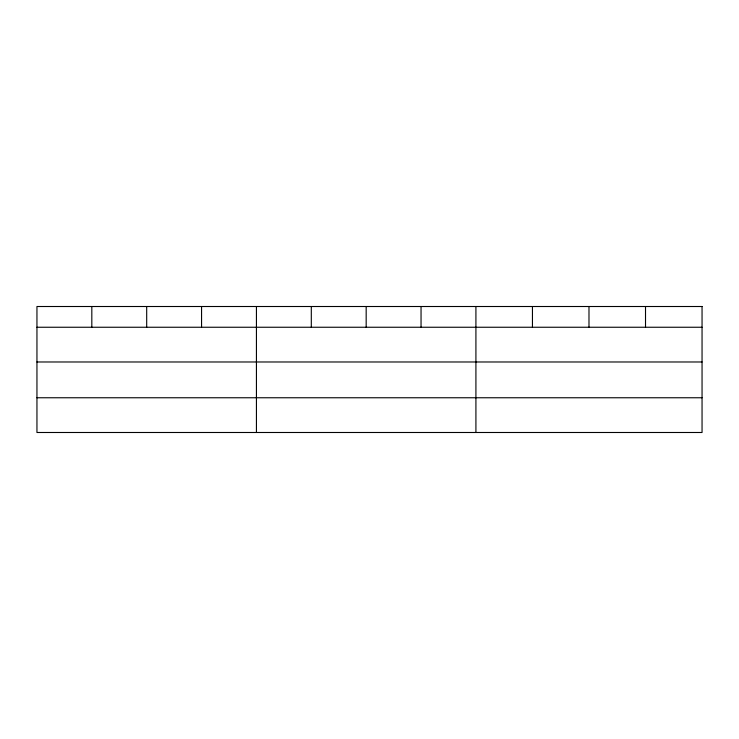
<?xml version="1.0" encoding="UTF-8"?>
<svg xmlns="http://www.w3.org/2000/svg" width="739" height="739" viewBox="0 0 739 739"><rect width="100%" height="100%" fill="white"/><g stroke="black" fill="none" stroke-linecap="round" stroke-linejoin="round"><path stroke-width="1.11" d="M36.95 327.248L702.05 327.248M36.95 361.981L702.05 361.981M36.95 397.758L702.05 397.758M645.516 306.509L645.516 327.248M588.983 306.509L588.983 327.248M532.449 306.509L532.449 327.248M475.916 306.509L475.916 432.491M421.045 306.509L421.045 327.248M366.174 306.509L366.174 327.248M311.304 306.509L311.304 327.248M256.433 306.509L256.433 432.491M201.562 306.509L201.562 327.248M146.691 306.509L146.691 327.248M91.821 306.509L91.821 327.248M702.05 306.509L36.95 306.509L36.95 432.491L702.05 432.491L702.05 306.509"/></g></svg>
